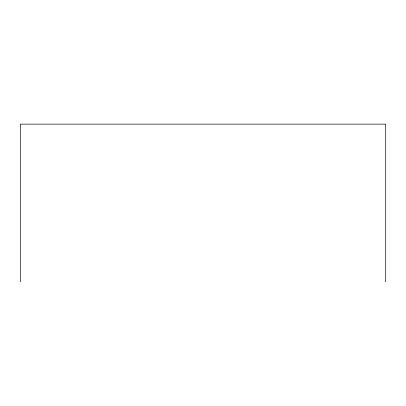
<?xml version="1.0" encoding="UTF-8"?>
<svg xmlns="http://www.w3.org/2000/svg" width="406" height="406" viewBox="0 0 406 406"><rect width="100%" height="100%" fill="white"/><g stroke="black" fill="none" stroke-linecap="round" stroke-linejoin="round"><path stroke-width="0.61" d="M385.7 281.86L385.7 124.14L20.3 124.14L20.3 281.86"/></g></svg>
